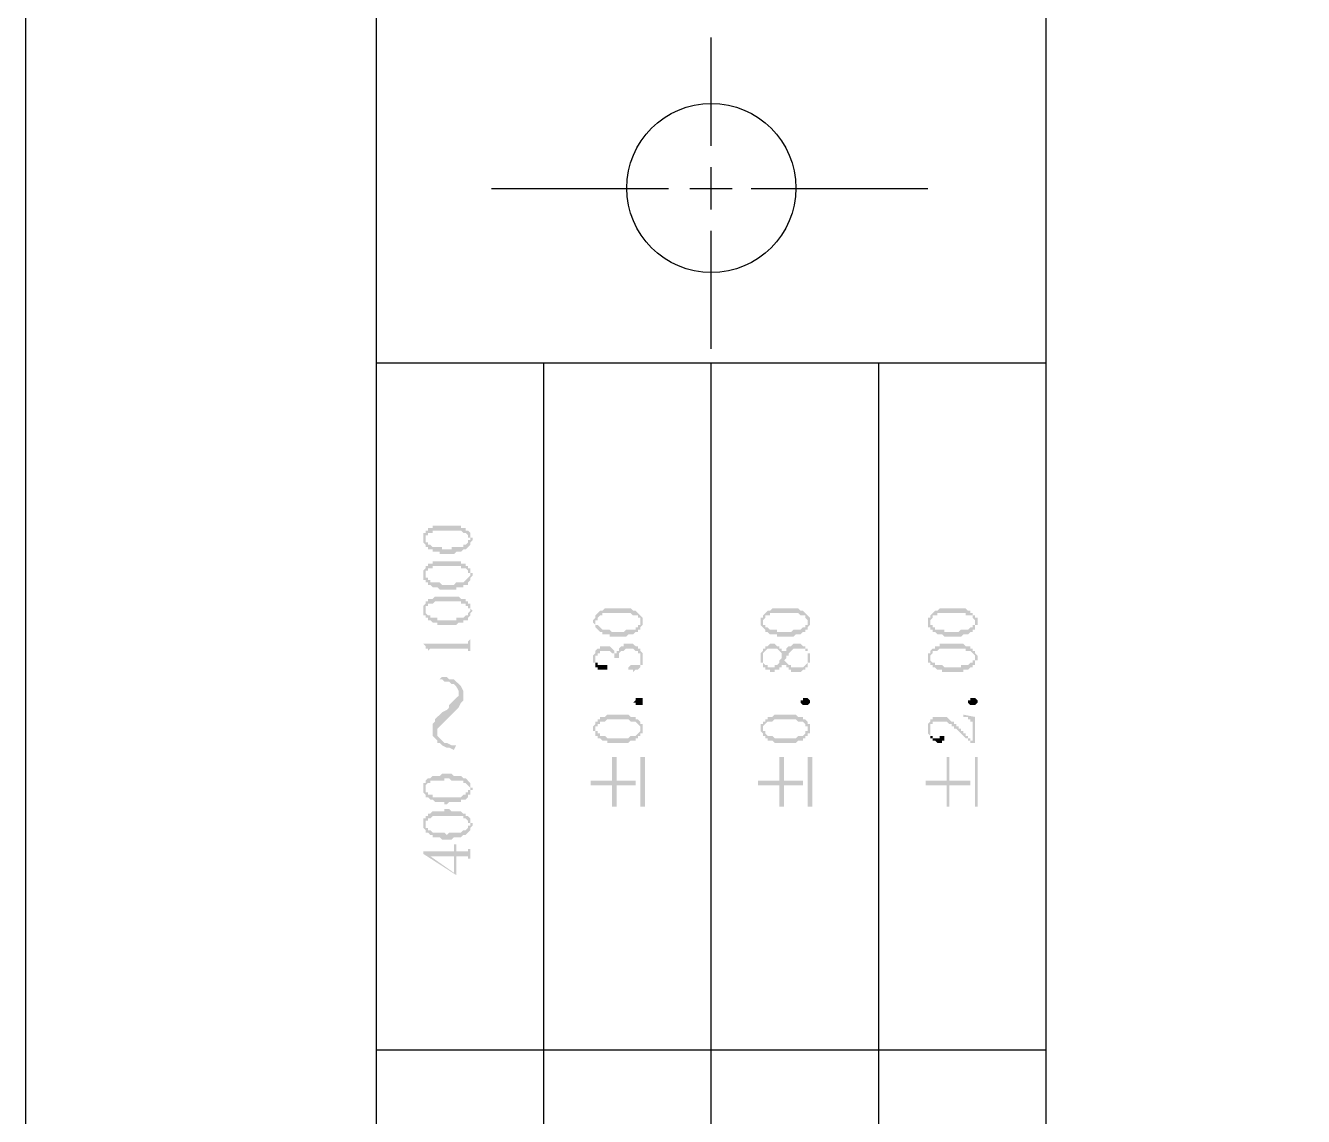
# Model space of a CAD drawing. Header units: millimetres. Extents: x 1336 to 2438, y 1230 to 1601.
# Drawn here: x 1577.69 to 1602.15, y 1407.82 to 1428.69 of the extents above; entities that cross this region are included whole.
import ezdxf

# ---------------------------------------------------------------- set-up
doc = ezdxf.new("R2010")
doc.units = ezdxf.units.MM

msp = doc.modelspace()

# ---------------------------------------------------------------- hatches: boundary and pattern name
at = {"transparency": 33554559}
for points in [[(1585.303, 1418.847), (1585.303, 1418.802), (1585.303, 1418.802), (1585.348, 1418.757), (1585.348, 1418.892), (1585.348, 1418.937), (1585.393, 1418.937), (1585.393, 1418.982), (1585.483, 1418.982), (1585.483, 1419.027), (1586.025, 1419.027), (1586.07, 1418.982), (1586.115, 1418.982), (1586.16, 1418.937), (1586.16, 1418.892), (1586.205, 1418.892), (1586.205, 1418.847), (1586.205, 1418.982), (1586.16, 1419.027), (1586.115, 1419.027), (1586.115, 1419.073), (1586.025, 1419.073), (1586.025, 1419.118), (1585.483, 1419.118), (1585.483, 1419.073), (1585.393, 1419.073), (1585.393, 1419.027), (1585.348, 1419.027), (1585.348, 1418.982), (1585.303, 1418.982), (1585.303, 1418.937), (1585.303, 1418.892)], [(1585.348, 1418.757), (1585.348, 1418.712), (1585.393, 1418.712), (1585.393, 1418.666), (1585.483, 1418.666), (1585.483, 1418.621), (1585.619, 1418.621), (1585.619, 1418.576), (1585.889, 1418.576), (1585.934, 1418.621), (1586.025, 1418.621), (1586.07, 1418.666), (1586.115, 1418.666), (1586.16, 1418.712), (1586.16, 1418.712), (1586.205, 1418.757), (1586.205, 1418.802), (1586.205, 1418.802), (1586.25, 1418.847), (1586.25, 1418.892), (1586.205, 1418.892), (1586.205, 1418.937), (1586.205, 1418.982), (1586.205, 1418.847), (1586.16, 1418.847), (1586.16, 1418.802), (1586.16, 1418.802), (1586.115, 1418.757), (1586.07, 1418.757), (1586.07, 1418.712), (1585.844, 1418.712), (1585.844, 1418.666), (1585.664, 1418.666), (1585.664, 1418.712), (1585.483, 1418.712), (1585.438, 1418.757), (1585.393, 1418.757), (1585.393, 1418.802), (1585.348, 1418.802), (1585.348, 1418.847), (1585.348, 1418.847)], [(1585.303, 1418.17), (1585.303, 1418.08), (1585.348, 1418.08), (1585.348, 1418.17), (1585.348, 1418.215), (1585.348, 1418.26), (1585.393, 1418.26), (1585.393, 1418.305), (1585.483, 1418.305), (1585.483, 1418.35), (1586.025, 1418.35), (1586.025, 1418.305), (1586.115, 1418.305), (1586.16, 1418.26), (1586.16, 1418.215), (1586.205, 1418.215), (1586.205, 1418.17), (1586.205, 1418.305), (1586.16, 1418.305), (1586.16, 1418.35), (1586.115, 1418.35), (1586.115, 1418.396), (1586.025, 1418.396), (1586.025, 1418.441), (1585.483, 1418.441), (1585.483, 1418.396), (1585.393, 1418.396), (1585.393, 1418.35), (1585.348, 1418.35), (1585.348, 1418.305), (1585.348, 1418.305), (1585.303, 1418.26), (1585.303, 1418.215), (1585.303, 1418.215)], [(1585.348, 1418.08), (1585.348, 1418.035), (1585.393, 1418.035), (1585.393, 1417.989), (1585.438, 1417.989), (1585.483, 1417.944), (1585.573, 1417.944), (1585.619, 1417.899), (1585.934, 1417.899), (1585.934, 1417.944), (1586.07, 1417.944), (1586.07, 1417.989), (1586.16, 1417.989), (1586.16, 1418.035), (1586.16, 1418.035), (1586.205, 1418.08), (1586.205, 1418.125), (1586.205, 1418.125), (1586.25, 1418.17), (1586.25, 1418.215), (1586.205, 1418.215), (1586.205, 1418.26), (1586.205, 1418.305), (1586.205, 1418.17), (1586.205, 1418.17), (1586.16, 1418.125), (1586.16, 1418.125), (1586.115, 1418.08), (1586.115, 1418.08), (1586.07, 1418.035), (1585.934, 1418.035), (1585.889, 1417.989), (1585.664, 1417.989), (1585.619, 1418.035), (1585.438, 1418.035), (1585.438, 1418.08), (1585.393, 1418.08), (1585.393, 1418.125), (1585.348, 1418.125), (1585.348, 1418.17), (1585.348, 1418.17)], [(1585.303, 1417.493), (1585.303, 1417.448), (1585.303, 1417.403), (1585.348, 1417.403), (1585.348, 1417.358), (1585.348, 1417.493), (1585.348, 1417.538), (1585.348, 1417.583), (1585.393, 1417.583), (1585.393, 1417.628), (1585.483, 1417.628), (1585.528, 1417.673), (1586.025, 1417.673), (1586.025, 1417.628), (1586.115, 1417.628), (1586.115, 1417.583), (1586.16, 1417.583), (1586.16, 1417.538), (1586.205, 1417.538), (1586.205, 1417.493), (1586.205, 1417.628), (1586.16, 1417.628), (1586.16, 1417.673), (1586.115, 1417.673), (1586.115, 1417.719), (1586.025, 1417.719), (1585.98, 1417.764), (1585.528, 1417.764), (1585.483, 1417.719), (1585.393, 1417.719), (1585.393, 1417.673), (1585.348, 1417.673), (1585.348, 1417.628), (1585.348, 1417.628), (1585.303, 1417.583), (1585.303, 1417.538), (1585.303, 1417.538)], [(1585.348, 1417.358), (1585.393, 1417.358), (1585.393, 1417.312), (1585.438, 1417.312), (1585.483, 1417.267), (1585.573, 1417.267), (1585.573, 1417.222), (1585.934, 1417.222), (1585.98, 1417.267), (1586.07, 1417.267), (1586.07, 1417.312), (1586.16, 1417.312), (1586.16, 1417.358), (1586.16, 1417.358), (1586.205, 1417.403), (1586.205, 1417.448), (1586.205, 1417.448), (1586.25, 1417.493), (1586.25, 1417.493), (1586.205, 1417.538), (1586.205, 1417.583), (1586.205, 1417.628), (1586.205, 1417.493), (1586.205, 1417.493), (1586.16, 1417.448), (1586.16, 1417.403), (1586.115, 1417.403), (1586.07, 1417.358), (1585.934, 1417.358), (1585.934, 1417.312), (1585.573, 1417.312), (1585.573, 1417.358), (1585.438, 1417.358), (1585.438, 1417.403), (1585.393, 1417.403), (1585.348, 1417.448), (1585.348, 1417.493), (1585.348, 1417.493)], [(1588.552, 1417.267), (1588.552, 1417.267), (1588.597, 1417.222), (1588.597, 1417.177), (1588.597, 1417.267), (1588.597, 1417.312), (1588.642, 1417.312), (1588.642, 1417.358), (1588.642, 1417.358), (1588.688, 1417.403), (1588.733, 1417.403), (1588.733, 1417.448), (1589.274, 1417.448), (1589.319, 1417.403), (1589.41, 1417.403), (1589.41, 1417.358), (1589.455, 1417.358), (1589.455, 1417.312), (1589.455, 1417.267), (1589.455, 1417.403), (1589.455, 1417.403), (1589.41, 1417.448), (1589.41, 1417.448), (1589.365, 1417.493), (1589.319, 1417.493), (1589.274, 1417.538), (1588.778, 1417.538), (1588.733, 1417.493), (1588.688, 1417.493), (1588.642, 1417.448), (1588.642, 1417.448), (1588.597, 1417.403), (1588.597, 1417.358), (1588.597, 1417.358), (1588.552, 1417.312), (1588.552, 1417.312)], [(1591.757, 1417.267), (1591.757, 1417.222), (1591.802, 1417.177), (1591.802, 1417.267), (1591.802, 1417.312), (1591.802, 1417.312), (1591.847, 1417.358), (1591.847, 1417.403), (1591.937, 1417.403), (1591.937, 1417.448), (1592.479, 1417.448), (1592.524, 1417.403), (1592.614, 1417.403), (1592.614, 1417.358), (1592.614, 1417.358), (1592.659, 1417.312), (1592.659, 1417.267), (1592.659, 1417.403), (1592.659, 1417.403), (1592.614, 1417.448), (1592.614, 1417.448), (1592.569, 1417.493), (1592.524, 1417.493), (1592.479, 1417.538), (1591.982, 1417.538), (1591.937, 1417.493), (1591.892, 1417.493), (1591.847, 1417.448), (1591.847, 1417.448), (1591.802, 1417.403), (1591.802, 1417.358), (1591.757, 1417.358), (1591.757, 1417.312), (1591.757, 1417.312)], [(1594.961, 1417.267), (1594.961, 1417.177), (1595.006, 1417.177), (1595.006, 1417.267), (1595.006, 1417.312), (1595.006, 1417.312), (1595.051, 1417.358), (1595.051, 1417.403), (1595.141, 1417.403), (1595.141, 1417.448), (1595.683, 1417.448), (1595.683, 1417.403), (1595.818, 1417.403), (1595.818, 1417.358), (1595.818, 1417.358), (1595.864, 1417.312), (1595.864, 1417.267), (1595.864, 1417.403), (1595.818, 1417.403), (1595.818, 1417.448), (1595.773, 1417.448), (1595.773, 1417.493), (1595.728, 1417.493), (1595.683, 1417.538), (1595.187, 1417.538), (1595.141, 1417.493), (1595.096, 1417.493), (1595.051, 1417.448), (1595.051, 1417.448), (1595.006, 1417.403), (1595.006, 1417.358), (1594.961, 1417.358), (1594.961, 1417.312), (1594.961, 1417.312)], [(1588.597, 1417.177), (1588.642, 1417.132), (1588.642, 1417.132), (1588.688, 1417.087), (1588.733, 1417.087), (1588.733, 1417.042), (1588.868, 1417.042), (1588.868, 1416.997), (1589.184, 1416.997), (1589.229, 1417.042), (1589.319, 1417.042), (1589.365, 1417.087), (1589.41, 1417.087), (1589.41, 1417.132), (1589.455, 1417.132), (1589.455, 1417.177), (1589.455, 1417.177), (1589.5, 1417.222), (1589.5, 1417.267), (1589.5, 1417.312), (1589.5, 1417.358), (1589.5, 1417.358), (1589.455, 1417.403), (1589.455, 1417.267), (1589.455, 1417.222), (1589.41, 1417.222), (1589.41, 1417.177), (1589.365, 1417.177), (1589.365, 1417.132), (1589.184, 1417.132), (1589.139, 1417.087), (1588.913, 1417.087), (1588.868, 1417.132), (1588.733, 1417.132), (1588.688, 1417.177), (1588.688, 1417.177), (1588.642, 1417.222), (1588.597, 1417.222), (1588.597, 1417.267), (1588.597, 1417.267)], [(1591.802, 1417.177), (1591.847, 1417.132), (1591.847, 1417.087), (1591.892, 1417.087), (1591.937, 1417.042), (1592.072, 1417.042), (1592.072, 1416.997), (1592.388, 1416.997), (1592.434, 1417.042), (1592.524, 1417.042), (1592.569, 1417.087), (1592.614, 1417.087), (1592.614, 1417.132), (1592.659, 1417.132), (1592.659, 1417.177), (1592.659, 1417.177), (1592.704, 1417.222), (1592.704, 1417.267), (1592.704, 1417.312), (1592.704, 1417.358), (1592.704, 1417.358), (1592.659, 1417.403), (1592.659, 1417.267), (1592.659, 1417.222), (1592.614, 1417.222), (1592.614, 1417.177), (1592.569, 1417.177), (1592.524, 1417.132), (1592.388, 1417.132), (1592.343, 1417.087), (1592.072, 1417.087), (1592.072, 1417.132), (1591.937, 1417.132), (1591.892, 1417.177), (1591.847, 1417.177), (1591.847, 1417.222), (1591.802, 1417.222), (1591.802, 1417.267), (1591.802, 1417.267)], [(1595.006, 1417.177), (1595.006, 1417.132), (1595.051, 1417.132), (1595.051, 1417.087), (1595.096, 1417.087), (1595.141, 1417.042), (1595.232, 1417.042), (1595.277, 1416.997), (1595.593, 1416.997), (1595.638, 1417.042), (1595.728, 1417.042), (1595.773, 1417.087), (1595.818, 1417.087), (1595.818, 1417.132), (1595.864, 1417.132), (1595.864, 1417.177), (1595.864, 1417.222), (1595.909, 1417.222), (1595.909, 1417.267), (1595.909, 1417.312), (1595.909, 1417.358), (1595.864, 1417.358), (1595.864, 1417.403), (1595.864, 1417.267), (1595.864, 1417.222), (1595.818, 1417.222), (1595.818, 1417.177), (1595.773, 1417.177), (1595.728, 1417.132), (1595.593, 1417.132), (1595.548, 1417.087), (1595.277, 1417.087), (1595.277, 1417.132), (1595.096, 1417.132), (1595.096, 1417.177), (1595.051, 1417.177), (1595.051, 1417.222), (1595.006, 1417.222), (1595.006, 1417.267), (1595.006, 1417.267)], [(1585.303, 1416.861), (1585.303, 1416.861), (1585.348, 1416.816), (1585.348, 1416.771), (1585.393, 1416.771), (1585.393, 1416.726), (1585.393, 1416.635), (1585.393, 1416.726), (1585.438, 1416.771), (1586.16, 1416.771), (1586.16, 1416.726), (1586.205, 1416.726), (1586.205, 1416.635), (1586.205, 1417.042), (1586.205, 1416.951), (1586.205, 1416.951), (1586.16, 1416.906), (1586.16, 1416.861), (1586.115, 1416.861)], [(1588.552, 1416.59), (1588.552, 1416.5), (1588.597, 1416.5), (1588.597, 1416.455), (1588.597, 1416.59), (1588.597, 1416.635), (1588.642, 1416.635), (1588.642, 1416.681), (1588.688, 1416.681), (1588.688, 1416.726), (1588.868, 1416.726), (1588.913, 1416.681), (1588.958, 1416.681), (1588.958, 1416.635), (1588.958, 1416.59), (1589.003, 1416.59), (1589.003, 1416.5), (1589.003, 1416.59), (1589.049, 1416.59), (1589.049, 1416.635), (1589.049, 1416.681), (1589.049, 1416.681), (1589.094, 1416.726), (1589.139, 1416.726), (1589.184, 1416.771), (1589.319, 1416.771), (1589.365, 1416.726), (1589.41, 1416.726), (1589.41, 1416.681), (1589.455, 1416.681), (1589.455, 1416.635), (1589.455, 1416.545), (1589.455, 1416.726), (1589.455, 1416.771), (1589.41, 1416.771), (1589.41, 1416.816), (1589.365, 1416.816), (1589.319, 1416.861), (1589.139, 1416.861), (1589.139, 1416.816), (1589.094, 1416.816), (1589.049, 1416.771), (1589.049, 1416.726), (1589.003, 1416.726), (1589.003, 1416.635), (1589.003, 1416.681), (1588.958, 1416.681), (1588.958, 1416.726), (1588.958, 1416.726), (1588.913, 1416.771), (1588.913, 1416.771), (1588.868, 1416.816), (1588.688, 1416.816), (1588.688, 1416.771), (1588.642, 1416.771), (1588.597, 1416.726), (1588.597, 1416.681), (1588.597, 1416.681), (1588.552, 1416.635), (1588.552, 1416.635)], [(1591.757, 1416.59), (1591.757, 1416.5), (1591.802, 1416.5), (1591.802, 1416.455), (1591.802, 1416.41), (1591.847, 1416.41), (1591.847, 1416.365), (1591.937, 1416.365), (1591.937, 1416.32), (1592.027, 1416.32), (1592.027, 1416.365), (1592.118, 1416.365), (1592.118, 1416.41), (1592.163, 1416.41), (1592.163, 1416.455), (1592.208, 1416.455), (1592.208, 1416.5), (1592.208, 1416.455), (1592.208, 1416.545), (1592.208, 1416.545), (1592.253, 1416.59), (1592.253, 1416.635), (1592.298, 1416.635), (1592.298, 1416.681), (1592.298, 1416.681), (1592.343, 1416.726), (1592.343, 1416.726), (1592.388, 1416.771), (1592.614, 1416.771), (1592.614, 1416.726), (1592.659, 1416.726), (1592.659, 1416.635), (1592.659, 1416.455), (1592.659, 1416.5), (1592.704, 1416.5), (1592.704, 1416.545), (1592.704, 1416.635), (1592.704, 1416.681), (1592.659, 1416.681), (1592.659, 1416.726), (1592.659, 1416.771), (1592.614, 1416.771), (1592.614, 1416.816), (1592.569, 1416.816), (1592.524, 1416.861), (1592.388, 1416.861), (1592.343, 1416.816), (1592.298, 1416.816), (1592.253, 1416.771), (1592.253, 1416.726), (1592.208, 1416.726), (1592.208, 1416.681), (1592.208, 1416.726), (1592.163, 1416.635), (1592.163, 1416.59), (1592.163, 1416.59), (1592.118, 1416.545), (1592.118, 1416.5), (1592.118, 1416.5), (1592.072, 1416.455), (1592.027, 1416.455), (1592.027, 1416.41), (1591.892, 1416.41), (1591.892, 1416.455), (1591.847, 1416.455), (1591.802, 1416.5), (1591.802, 1416.545), (1591.802, 1416.726), (1591.802, 1416.726), (1591.757, 1416.681), (1591.757, 1416.635), (1591.757, 1416.635)], [(1591.802, 1416.726), (1591.802, 1416.59), (1591.802, 1416.635), (1591.802, 1416.681), (1591.802, 1416.681), (1591.847, 1416.726), (1591.847, 1416.726), (1591.892, 1416.771), (1592.072, 1416.771), (1592.118, 1416.726), (1592.118, 1416.726), (1592.163, 1416.681), (1592.163, 1416.635), (1592.208, 1416.726), (1592.163, 1416.726), (1592.163, 1416.771), (1592.118, 1416.771), (1592.118, 1416.816), (1592.072, 1416.816), (1592.027, 1416.861), (1591.937, 1416.861), (1591.892, 1416.816), (1591.847, 1416.816), (1591.847, 1416.771), (1591.802, 1416.771)], [(1594.961, 1416.59), (1594.961, 1416.545), (1594.961, 1416.5), (1595.006, 1416.5), (1595.006, 1416.455), (1595.006, 1416.59), (1595.006, 1416.635), (1595.006, 1416.635), (1595.051, 1416.681), (1595.051, 1416.726), (1595.141, 1416.726), (1595.187, 1416.771), (1595.683, 1416.771), (1595.683, 1416.726), (1595.773, 1416.726), (1595.818, 1416.681), (1595.818, 1416.681), (1595.864, 1416.635), (1595.864, 1416.59), (1595.864, 1416.726), (1595.818, 1416.726), (1595.818, 1416.771), (1595.773, 1416.771), (1595.773, 1416.816), (1595.683, 1416.816), (1595.638, 1416.861), (1595.187, 1416.861), (1595.187, 1416.816), (1595.096, 1416.816), (1595.096, 1416.771), (1595.051, 1416.771), (1595.006, 1416.726), (1595.006, 1416.681), (1594.961, 1416.681), (1594.961, 1416.635), (1594.961, 1416.635)], [(1588.597, 1416.455), (1588.597, 1416.41), (1588.642, 1416.41), (1588.642, 1416.365), (1588.823, 1416.365), (1588.823, 1416.41), (1588.823, 1416.455), (1588.642, 1416.455), (1588.642, 1416.5), (1588.597, 1416.5), (1588.597, 1416.545), (1588.597, 1416.545)], [(1589.229, 1416.41), (1589.229, 1416.365), (1589.319, 1416.365), (1589.319, 1416.32), (1589.319, 1416.32), (1589.365, 1416.365), (1589.41, 1416.365), (1589.455, 1416.41), (1589.455, 1416.455), (1589.5, 1416.455), (1589.5, 1416.5), (1589.5, 1416.59), (1589.5, 1416.635), (1589.5, 1416.681), (1589.5, 1416.681), (1589.455, 1416.726), (1589.455, 1416.545), (1589.455, 1416.455), (1589.274, 1416.455)], [(1592.208, 1416.455), (1592.253, 1416.455), (1592.253, 1416.41), (1592.298, 1416.41), (1592.298, 1416.365), (1592.343, 1416.365), (1592.343, 1416.32), (1592.524, 1416.32), (1592.569, 1416.365), (1592.614, 1416.365), (1592.614, 1416.41), (1592.659, 1416.41), (1592.659, 1416.455), (1592.659, 1416.59), (1592.659, 1416.5), (1592.659, 1416.5), (1592.614, 1416.455), (1592.614, 1416.455), (1592.569, 1416.41), (1592.343, 1416.41), (1592.343, 1416.455), (1592.298, 1416.455), (1592.253, 1416.5), (1592.253, 1416.5), (1592.208, 1416.545)], [(1595.006, 1416.455), (1595.051, 1416.455), (1595.051, 1416.41), (1595.096, 1416.41), (1595.141, 1416.365), (1595.232, 1416.365), (1595.232, 1416.32), (1595.638, 1416.32), (1595.638, 1416.365), (1595.728, 1416.365), (1595.773, 1416.41), (1595.818, 1416.41), (1595.818, 1416.455), (1595.864, 1416.455), (1595.864, 1416.5), (1595.864, 1416.545), (1595.909, 1416.545), (1595.909, 1416.59), (1595.909, 1416.635), (1595.909, 1416.635), (1595.864, 1416.681), (1595.864, 1416.726), (1595.864, 1416.59), (1595.864, 1416.545), (1595.818, 1416.545), (1595.818, 1416.5), (1595.773, 1416.5), (1595.728, 1416.455), (1595.593, 1416.455), (1595.593, 1416.41), (1595.277, 1416.41), (1595.232, 1416.455), (1595.096, 1416.455), (1595.096, 1416.5), (1595.051, 1416.5), (1595.006, 1416.545), (1595.006, 1416.59), (1595.006, 1416.59)], [(1585.619, 1416.184), (1585.664, 1416.184), (1585.709, 1416.139), (1585.799, 1416.139), (1585.844, 1416.094), (1585.889, 1416.094), (1585.934, 1416.049), (1585.98, 1415.958), (1585.98, 1415.643), (1585.98, 1415.643), (1586.025, 1415.733), (1586.07, 1415.778), (1586.07, 1415.958), (1586.025, 1416.049), (1585.98, 1416.094), (1585.98, 1416.094), (1585.934, 1416.139), (1585.889, 1416.184), (1585.799, 1416.184), (1585.754, 1416.229), (1585.664, 1416.229)], [(1585.483, 1415.191), (1585.483, 1415.101), (1585.528, 1415.056), (1585.573, 1415.011), (1585.573, 1415.191), (1585.573, 1415.236), (1585.619, 1415.281), (1585.664, 1415.327), (1585.709, 1415.372), (1585.754, 1415.417), (1585.799, 1415.462), (1585.844, 1415.507), (1585.889, 1415.552), (1585.889, 1415.552), (1585.934, 1415.597), (1585.98, 1415.643), (1585.98, 1415.913), (1585.98, 1415.868), (1585.934, 1415.823), (1585.889, 1415.778), (1585.844, 1415.733), (1585.799, 1415.688), (1585.799, 1415.643), (1585.754, 1415.597), (1585.664, 1415.552), (1585.664, 1415.552), (1585.619, 1415.507), (1585.573, 1415.462), (1585.528, 1415.417), (1585.528, 1415.372), (1585.483, 1415.327), (1585.483, 1415.281)], [(1589.5, 1415.733), (1589.5, 1415.688), (1589.365, 1415.688), (1589.365, 1415.733), (1589.319, 1415.733), (1589.365, 1415.778), (1589.365, 1415.823), (1589.5, 1415.823), (1589.5, 1415.778), (1589.5, 1415.733)], [(1592.704, 1415.733), (1592.704, 1415.733), (1592.659, 1415.688), (1592.569, 1415.688), (1592.524, 1415.733), (1592.524, 1415.778), (1592.569, 1415.778), (1592.569, 1415.823), (1592.659, 1415.823), (1592.704, 1415.778), (1592.704, 1415.733)], [(1595.909, 1415.733), (1595.909, 1415.733), (1595.864, 1415.688), (1595.773, 1415.688), (1595.728, 1415.733), (1595.728, 1415.778), (1595.773, 1415.778), (1595.773, 1415.823), (1595.864, 1415.823), (1595.909, 1415.778), (1595.909, 1415.733)], [(1588.552, 1415.236), (1588.552, 1415.191), (1588.597, 1415.191), (1588.597, 1415.146), (1588.597, 1415.101), (1588.597, 1415.236), (1588.597, 1415.281), (1588.642, 1415.281), (1588.642, 1415.327), (1588.688, 1415.327), (1588.688, 1415.372), (1588.778, 1415.372), (1588.823, 1415.417), (1589.229, 1415.417), (1589.274, 1415.372), (1589.365, 1415.372), (1589.41, 1415.327), (1589.41, 1415.327), (1589.455, 1415.281), (1589.455, 1415.236), (1589.455, 1415.372), (1589.455, 1415.372), (1589.41, 1415.417), (1589.365, 1415.417), (1589.365, 1415.462), (1589.274, 1415.462), (1589.229, 1415.507), (1588.823, 1415.507), (1588.778, 1415.462), (1588.688, 1415.462), (1588.688, 1415.417), (1588.642, 1415.417), (1588.642, 1415.372), (1588.597, 1415.372), (1588.597, 1415.327), (1588.597, 1415.327), (1588.552, 1415.281), (1588.552, 1415.281)], [(1588.597, 1415.101), (1588.642, 1415.101), (1588.642, 1415.056), (1588.688, 1415.056), (1588.733, 1415.011), (1588.823, 1415.011), (1588.823, 1414.966), (1589.229, 1414.966), (1589.274, 1415.011), (1589.365, 1415.011), (1589.365, 1415.056), (1589.41, 1415.056), (1589.41, 1415.101), (1589.455, 1415.101), (1589.455, 1415.146), (1589.5, 1415.146), (1589.5, 1415.191), (1589.5, 1415.236), (1589.5, 1415.281), (1589.5, 1415.327), (1589.455, 1415.327), (1589.455, 1415.372), (1589.455, 1415.236), (1589.455, 1415.191), (1589.455, 1415.191), (1589.41, 1415.146), (1589.41, 1415.146), (1589.365, 1415.101), (1589.274, 1415.101), (1589.229, 1415.056), (1588.823, 1415.056), (1588.778, 1415.101), (1588.688, 1415.101), (1588.688, 1415.146), (1588.642, 1415.146), (1588.642, 1415.191), (1588.597, 1415.191), (1588.597, 1415.236), (1588.597, 1415.236)], [(1591.757, 1415.236), (1591.757, 1415.191), (1591.757, 1415.191), (1591.802, 1415.146), (1591.802, 1415.101), (1591.802, 1415.236), (1591.802, 1415.281), (1591.802, 1415.281), (1591.847, 1415.327), (1591.847, 1415.327), (1591.892, 1415.372), (1591.982, 1415.372), (1592.027, 1415.417), (1592.434, 1415.417), (1592.479, 1415.372), (1592.569, 1415.372), (1592.614, 1415.327), (1592.614, 1415.281), (1592.659, 1415.281), (1592.659, 1415.236), (1592.659, 1415.372), (1592.659, 1415.372), (1592.614, 1415.417), (1592.569, 1415.417), (1592.569, 1415.462), (1592.479, 1415.462), (1592.434, 1415.507), (1592.027, 1415.507), (1591.982, 1415.462), (1591.892, 1415.462), (1591.892, 1415.417), (1591.847, 1415.417), (1591.847, 1415.372), (1591.802, 1415.372), (1591.802, 1415.327), (1591.757, 1415.327), (1591.757, 1415.281), (1591.757, 1415.281)], [(1591.802, 1415.101), (1591.847, 1415.101), (1591.847, 1415.056), (1591.892, 1415.056), (1591.892, 1415.011), (1591.982, 1415.011), (1592.027, 1414.966), (1592.434, 1414.966), (1592.479, 1415.011), (1592.569, 1415.011), (1592.569, 1415.056), (1592.614, 1415.056), (1592.614, 1415.101), (1592.659, 1415.101), (1592.659, 1415.146), (1592.704, 1415.146), (1592.704, 1415.191), (1592.704, 1415.236), (1592.704, 1415.281), (1592.704, 1415.327), (1592.659, 1415.327), (1592.659, 1415.372), (1592.659, 1415.236), (1592.659, 1415.191), (1592.614, 1415.191), (1592.614, 1415.146), (1592.614, 1415.146), (1592.569, 1415.101), (1592.479, 1415.101), (1592.434, 1415.056), (1592.027, 1415.056), (1591.982, 1415.101), (1591.892, 1415.101), (1591.847, 1415.146), (1591.847, 1415.191), (1591.802, 1415.191), (1591.802, 1415.236), (1591.802, 1415.236)], [(1594.961, 1415.236), (1594.961, 1415.191), (1594.961, 1415.146), (1594.961, 1415.146), (1595.006, 1415.101), (1595.006, 1415.236), (1595.006, 1415.327), (1595.051, 1415.327), (1595.051, 1415.372), (1595.322, 1415.372), (1595.367, 1415.327), (1595.412, 1415.327), (1595.412, 1415.281), (1595.457, 1415.281), (1595.457, 1415.236), (1595.503, 1415.236), (1595.548, 1415.191), (1595.548, 1415.191), (1595.593, 1415.146), (1595.593, 1415.146), (1595.638, 1415.101), (1595.638, 1415.101), (1595.683, 1415.056), (1595.728, 1415.056), (1595.728, 1415.011), (1595.773, 1415.011), (1595.773, 1414.966), (1595.818, 1414.966), (1595.818, 1415.011), (1595.773, 1415.011), (1595.773, 1415.056), (1595.728, 1415.056), (1595.728, 1415.101), (1595.683, 1415.101), (1595.683, 1415.146), (1595.638, 1415.146), (1595.638, 1415.191), (1595.593, 1415.191), (1595.593, 1415.236), (1595.548, 1415.236), (1595.548, 1415.281), (1595.503, 1415.281), (1595.503, 1415.327), (1595.457, 1415.327), (1595.457, 1415.372), (1595.412, 1415.372), (1595.367, 1415.417), (1595.367, 1415.417), (1595.322, 1415.462), (1595.051, 1415.462), (1595.051, 1415.417), (1595.006, 1415.417), (1595.006, 1415.372), (1595.006, 1415.372), (1594.961, 1415.327), (1594.961, 1415.281), (1594.961, 1415.281)], [(1595.638, 1415.507), (1595.638, 1415.462), (1595.728, 1415.462), (1595.728, 1415.417), (1595.773, 1415.417), (1595.773, 1415.372), (1595.818, 1415.372), (1595.818, 1414.966), (1595.864, 1414.966), (1595.864, 1415.462)], [(1585.573, 1415.011), (1585.573, 1414.966), (1585.619, 1414.966), (1585.664, 1414.92), (1585.754, 1414.875), (1585.799, 1414.875), (1585.889, 1414.83), (1585.934, 1414.92), (1585.844, 1414.92), (1585.754, 1414.966), (1585.709, 1414.966), (1585.664, 1415.011), (1585.664, 1415.011), (1585.619, 1415.056), (1585.573, 1415.101), (1585.573, 1415.191)], [(1595.006, 1415.101), (1595.006, 1415.056), (1595.051, 1415.056), (1595.051, 1415.011), (1595.096, 1415.011), (1595.141, 1414.966), (1595.232, 1414.966), (1595.232, 1415.011), (1595.277, 1415.011), (1595.277, 1415.056), (1595.277, 1415.101), (1595.187, 1415.101), (1595.187, 1415.056), (1595.051, 1415.056), (1595.051, 1415.101), (1595.006, 1415.101), (1595.006, 1415.146), (1595.006, 1415.236)], [(1588.507, 1414.243), (1588.507, 1414.153), (1588.913, 1414.153), (1588.913, 1413.747), (1589.003, 1413.747), (1589.003, 1414.153), (1589.365, 1414.153), (1589.365, 1414.243), (1589.003, 1414.243), (1589.003, 1414.695), (1588.913, 1414.695), (1588.913, 1414.243)], [(1589.545, 1413.747), (1589.545, 1414.695), (1589.455, 1414.695), (1589.455, 1413.747)], [(1591.711, 1414.243), (1591.711, 1414.153), (1592.118, 1414.153), (1592.118, 1413.747), (1592.208, 1413.747), (1592.208, 1414.153), (1592.569, 1414.153), (1592.569, 1414.243), (1592.208, 1414.243), (1592.208, 1414.695), (1592.118, 1414.695), (1592.118, 1414.243)], [(1592.749, 1413.747), (1592.749, 1414.695), (1592.659, 1414.695), (1592.659, 1413.747)], [(1594.916, 1414.243), (1594.916, 1414.153), (1595.322, 1414.153), (1595.322, 1413.747), (1595.367, 1413.747), (1595.367, 1414.153), (1595.773, 1414.153), (1595.773, 1414.243), (1595.367, 1414.243), (1595.367, 1414.695), (1595.322, 1414.695), (1595.322, 1414.243)], [(1595.909, 1413.747), (1595.909, 1414.695), (1595.864, 1414.695), (1595.864, 1413.747)], [(1585.303, 1414.108), (1585.303, 1414.063), (1585.303, 1414.018), (1585.303, 1414.018), (1585.348, 1413.973), (1585.348, 1414.108), (1585.348, 1414.153), (1585.348, 1414.153), (1585.393, 1414.198), (1585.438, 1414.198), (1585.438, 1414.243), (1585.709, 1414.243), (1585.709, 1414.289), (1585.799, 1414.289), (1585.844, 1414.243), (1586.07, 1414.243), (1586.07, 1414.198), (1586.115, 1414.198), (1586.16, 1414.153), (1586.16, 1414.153), (1586.205, 1414.108), (1586.205, 1414.198), (1586.16, 1414.243), (1586.16, 1414.243), (1586.115, 1414.289), (1586.07, 1414.289), (1586.025, 1414.334), (1585.889, 1414.334), (1585.844, 1414.379), (1585.664, 1414.379), (1585.619, 1414.334), (1585.483, 1414.334), (1585.438, 1414.289), (1585.393, 1414.289), (1585.348, 1414.243), (1585.348, 1414.198), (1585.303, 1414.198), (1585.303, 1414.153)], [(1585.348, 1413.973), (1585.348, 1413.928), (1585.393, 1413.928), (1585.438, 1413.882), (1585.483, 1413.882), (1585.528, 1413.837), (1585.709, 1413.837), (1585.709, 1413.792), (1585.754, 1413.792), (1585.799, 1413.837), (1586.025, 1413.837), (1586.025, 1413.882), (1586.115, 1413.882), (1586.16, 1413.928), (1586.16, 1413.973), (1586.205, 1413.973), (1586.205, 1414.018), (1586.205, 1414.063), (1586.25, 1414.063), (1586.25, 1414.108), (1586.205, 1414.108), (1586.205, 1414.153), (1586.205, 1414.198), (1586.205, 1414.063), (1586.16, 1414.063), (1586.16, 1414.018), (1586.115, 1414.018), (1586.115, 1413.973), (1586.07, 1413.973), (1586.025, 1413.928), (1585.483, 1413.928), (1585.483, 1413.973), (1585.393, 1413.973), (1585.393, 1414.018), (1585.348, 1414.018), (1585.348, 1414.063), (1585.348, 1414.108)], [(1585.303, 1413.431), (1585.303, 1413.386), (1585.303, 1413.341), (1585.303, 1413.341), (1585.348, 1413.296), (1585.348, 1413.431), (1585.348, 1413.476), (1585.393, 1413.476), (1585.393, 1413.521), (1585.438, 1413.521), (1585.483, 1413.566), (1586.07, 1413.566), (1586.07, 1413.521), (1586.115, 1413.521), (1586.16, 1413.476), (1586.16, 1413.431), (1586.205, 1413.431), (1586.205, 1413.521), (1586.16, 1413.566), (1586.115, 1413.566), (1586.115, 1413.612), (1586.07, 1413.612), (1586.025, 1413.657), (1585.844, 1413.657), (1585.799, 1413.702), (1585.709, 1413.702), (1585.709, 1413.657), (1585.483, 1413.657), (1585.438, 1413.612), (1585.393, 1413.612), (1585.393, 1413.566), (1585.348, 1413.566), (1585.348, 1413.521), (1585.303, 1413.521), (1585.303, 1413.476)], [(1585.348, 1413.296), (1585.348, 1413.251), (1585.393, 1413.251), (1585.438, 1413.205), (1585.483, 1413.205), (1585.483, 1413.16), (1585.619, 1413.16), (1585.664, 1413.115), (1585.844, 1413.115), (1585.889, 1413.16), (1586.025, 1413.16), (1586.07, 1413.205), (1586.115, 1413.205), (1586.16, 1413.251), (1586.16, 1413.251), (1586.205, 1413.296), (1586.205, 1413.341), (1586.205, 1413.341), (1586.25, 1413.386), (1586.25, 1413.431), (1586.205, 1413.431), (1586.205, 1413.476), (1586.205, 1413.521), (1586.205, 1413.386), (1586.16, 1413.386), (1586.16, 1413.341), (1586.16, 1413.341), (1586.115, 1413.296), (1586.07, 1413.296), (1586.025, 1413.251), (1585.799, 1413.251), (1585.754, 1413.205), (1585.754, 1413.205), (1585.709, 1413.251), (1585.483, 1413.251), (1585.438, 1413.296), (1585.393, 1413.296), (1585.393, 1413.341), (1585.348, 1413.341), (1585.348, 1413.386), (1585.348, 1413.431)], [(1585.303, 1412.889), (1585.303, 1412.844), (1585.934, 1412.438), (1585.934, 1412.799), (1586.16, 1412.799), (1586.16, 1412.754), (1586.205, 1412.754), (1586.205, 1412.664), (1586.205, 1413.025), (1586.205, 1412.935), (1586.16, 1412.935), (1586.16, 1412.889), (1585.934, 1412.889), (1585.934, 1413.025), (1585.889, 1413.025), (1585.889, 1412.483), (1585.438, 1412.799), (1585.438, 1412.799)], [(1585.303, 1412.889), (1585.438, 1412.799), (1585.889, 1412.799), (1585.889, 1412.483), (1585.889, 1412.889)]]:
    msp.add_hatch(color=256, dxfattribs=at).paths.add_polyline_path(points)

# ---------------------------------------------------------------- linework, layer by layer
msp.add_line((1584.4, 1594.624), (1584.4, 1307.884))
msp.add_lwpolyline([(1997.693, 1303.624), (1997.693, 1600.624), (1577.693, 1600.624), (1577.693, 1303.624)], close=True)
for points in [[(1597.218, 1594.624), (1597.218, 1307.884)], [(1590.809, 1428.46), (1590.809, 1426.384)], [(1590.809, 1425.978), (1590.809, 1425.165)], [(1586.611, 1425.572), (1589.996, 1425.572)], [(1590.403, 1425.572), (1591.215, 1425.572)], [(1591.576, 1425.572), (1594.961, 1425.572)], [(1590.809, 1424.759), (1590.809, 1422.503)], [(1584.4, 1422.232), (1597.218, 1422.232)], [(1587.604, 1422.232), (1587.604, 1329.214)], [(1590.809, 1422.232), (1590.809, 1329.214)], [(1594.013, 1422.232), (1594.013, 1329.214)], [(1584.4, 1409.098), (1597.218, 1409.098)]]:
    msp.add_lwpolyline(points)
msp.add_circle((1590.816, 1425.579), 1.618)

doc.saveas('drawing.dxf')
